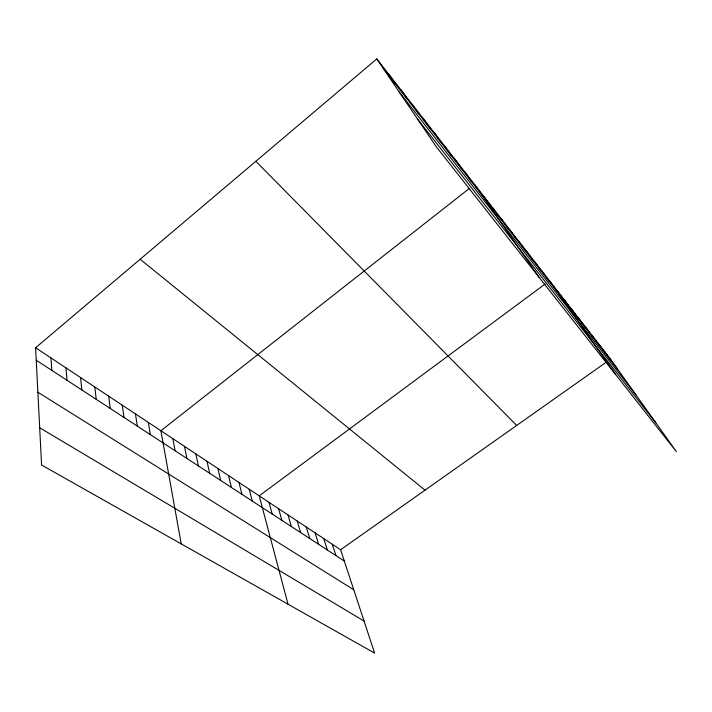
<?xml version="1.0" encoding="UTF-8"?>
<svg xmlns="http://www.w3.org/2000/svg" width="712" height="712" viewBox="0 0 712 712"><rect width="100%" height="100%" fill="white"/><g stroke="black" fill="none" stroke-linecap="round" stroke-linejoin="round"><path stroke-width="1.07" d="M35.6 347.767L340.594 549.753L374.619 653.118L41.59 465.034L35.6 347.767L376.808 58.882L610.54 359.177L676.4 451.684L436.438 146.984L376.808 58.882M469.493 188.324L160.885 430.742L181.222 543.897M545.178 283.99L259.212 495.855L288.022 604.212M340.594 549.753L606.25 362.203M39.685 427.761L364.063 621.042M37.869 392.223L353.775 589.794M36.232 360.219L344.323 561.074M140.148 259.257L425.011 490.159M255.848 161.295L516.663 425.447M417.276 118.681L655.85 422.821M383.056 68.112L617.704 369.243M399.192 91.955L635.932 394.84M604.328 351.194L611.492 361.269M597.982 343.042L605.156 353.134M591.503 334.72L598.676 344.813M584.881 326.212L592.055 336.322M578.117 317.525L585.282 327.636M571.211 308.643L578.366 318.753M564.135 299.556L571.291 309.675M556.909 290.273L564.055 300.384M549.522 280.777L615.711 374.628M541.957 271.058L549.068 281.16M534.214 261.108L541.307 271.201M526.284 250.927L533.368 261.01M518.176 240.505L525.233 250.562M509.863 229.825L516.894 239.864M501.346 218.887L508.35 228.899M492.624 207.673L499.593 217.658M483.679 196.183L490.604 206.133M474.503 184.39L539.242 277.52M464.803 171.93L471.647 181.8M454.843 159.132L461.634 168.949M444.608 145.987L451.337 155.741M434.089 132.476L440.755 142.16M423.275 118.584L429.879 128.196M412.159 104.299L418.674 113.822M400.714 89.596L407.148 99.03M388.939 74.466L395.285 83.802M332.255 544.226L335.93 555.6M323.746 538.592L327.369 550.02M315.078 532.852L318.629 544.324M306.231 526.987L309.72 538.521M297.207 521.015L300.633 532.594M287.995 514.918L291.359 526.542M278.597 508.697L281.89 520.374M269.002 502.343L272.215 514.064M249.218 489.233L252.262 501.061M239.001 482.469L241.955 494.342M228.57 475.563L231.427 487.48M217.899 468.496L220.667 480.458M207.005 461.278L209.666 473.284M195.862 453.9L198.417 465.951M184.47 446.353L186.9 458.448M172.811 438.637L175.125 450.767M148.31 422.412L150.357 434.623M135.422 413.877L137.327 426.132M122.224 405.137L123.977 417.419M108.687 396.175L110.28 408.492M94.812 386.981L96.227 399.334M80.581 377.556L81.818 389.936M65.976 367.89L67.026 380.297M50.988 357.958L51.834 370.391"/></g></svg>
